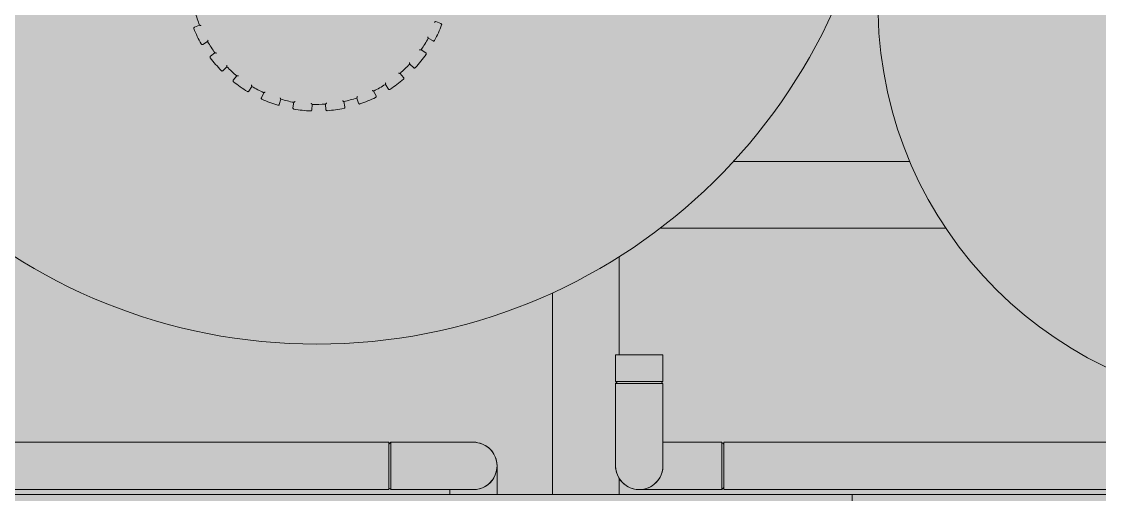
# Model space of a CAD drawing. Header units: centimetres. Extents: x 405564 to 502064, y 46284 to 60634.
# Drawn here: x 484553.16 to 484601.71, y 56750.91 to 56772.22 of the extents above; entities that cross this region are included whole.
import ezdxf

# ---------------------------------------------------------------- set-up
doc = ezdxf.new("R2010")
doc.units = ezdxf.units.CM
doc.linetypes.add('CENTERX3', pattern=[23, 15, -3, 2, -3])
doc.layers.get('0').update_dxf_attribs({"color": 8, "lineweight": 9})
doc.layers.add('0-KRCN-MİMARİ-220526', color=8, linetype='Continuous', lineweight=9)
doc.layers.add('Visible (ISO)', color=8, linetype='Continuous', lineweight=18)
doc.layers.add('AS_NOT_MIMARI', color=8, linetype='Continuous')

# ---------------------------------------------------------------- blocks, each defined once
blk = doc.blocks.new('A$Cdfb98813')
h = blk.add_hatch()
h.set_pattern_fill('ANGLE', color=256, scale=0.3)
h.set_pattern_definition([(0, (182.2423, -979.0145), (0, 2.0955), [1.524, -0.5715]), (90, (182.2423, -979.0145), (-2.0955, 1e-16), [1.524, -0.5715])])
h.paths.add_polyline_path([(1918.018, 199.001), (1545.018, 199.001), (1545.018, 300), (1515.018, 300), (1515.018, 199.001), (238.979, 199.001), (238.979, -429.5), (238.979, -658.015), (1918.018, -658.015)])
h.paths.add_polyline_path([(268.979, -429.5), (268.979, 169.001), (1888.018, 169.001), (1888.018, -628.015), (268.979, -628.015), (268.979, -453.5)], flags=16)
h.paths.add_polyline_path([(1888.018, -429.5), (268.979, -429.5), (268.979, -459.5), (1888.018, -459.5)], flags=0)
h = blk.add_hatch()
h.set_pattern_fill('ANGLE', color=256)
h.set_pattern_definition([(0, (-483849.746, -58273.935), (0, 6.985), [5.08, -1.905]), (90, (-483849.746, -58273.935), (-6.985, 4e-16), [5.08, -1.905])])
h.paths.add_polyline_path([(425.139, -15.05), (800.139, -15.05), (800.139, -100), (900, -100), (900.139, -15.05), (1700, -15.05), (1700, -100), (1800, -100), (1800.139, -15.05), (2235.139, -15.05), (2235.139, -206), (425.139, -206.05)])
at = {"linetype": 'CENTERX3', "ltscale": 10}
blk.add_line((732.639, -697.89), (732.639, 242.136), dxfattribs=at)
at = {"layer": 'Visible (ISO)'}
for p, q in [((711.196, -60.598), (711.428, -60.504)), ((722.066, -60.343), (722.3, -60.429)), ((721.945, -61.215), (721.726, -61.096)), ((711.79, -61.246), (711.575, -61.372)), ((721.409, -61.612), (721.615, -61.754)), ((711.921, -61.901), (712.123, -61.753)), ((712.659, -62.381), (712.481, -62.556)), ((721.075, -62.426), (720.892, -62.256)), ((712.948, -62.982), (713.106, -62.789)), ((720.457, -62.677), (720.621, -62.866)), ((713.782, -63.264), (713.653, -63.478)), ((714.212, -63.774), (714.317, -63.548)), ((719.27, -63.473), (719.382, -63.696)), ((719.931, -63.383), (719.796, -63.173)), ((715.09, -63.84), (715.018, -64.08)), ((715.633, -64.228), (715.678, -63.982)), ((716.499, -64.073), (716.49, -64.323)), ((717.122, -64.313), (717.105, -64.064)), ((717.923, -63.948), (717.975, -64.192)), ((718.585, -64.026), (718.507, -63.788)), ((743.418, -66.65), (735.475, -66.65)), ((745.037, -69.65), (732.184, -69.65)), ((730.321, -75.363), (730.321, -70.944)), ((727.321, -81.65), (727.321, -72.567)), ((732.298, -75.363), (730.164, -75.363)), ((730.164, -75.363), (730.164, -76.553)), ((732.298, -75.363), (732.298, -76.553)), ((732.298, -76.553), (730.164, -76.553)), ((730.164, -76.645), (730.164, -80.362)), ((732.298, -80.362), (732.298, -76.645)), ((685.789, -79.296), (719.951, -79.296)), ((719.951, -79.296), (719.951, -81.43)), ((723.76, -79.296), (720.043, -79.296)), ((734.949, -79.296), (732.298, -79.296)), ((735.041, -79.296), (735.041, -81.43)), ((735.041, -79.296), (759.018, -79.296)), ((724.828, -81.65), (724.828, -80.363)), ((730.321, -81.65), (730.321, -80.92)), ((685.789, -81.43), (719.951, -81.43)), ((720.043, -81.43), (723.76, -81.43)), ((722.694, -81.65), (722.694, -81.43)), ((731.232, -81.43), (734.949, -81.43)), ((735.041, -81.43), (759.018, -81.43)), ((739.841, -81.65), (580.321, -81.65)), ((739.841, -81.65), (740.821, -81.65)), ((740.821, -81.65), (794.801, -81.65)), ((740.821, -81.65), (740.821, -82.17))]:
    blk.add_line(p, q, dxfattribs=at)
for centre, radius, start, end in [((760.085, -59.592), 18.1, 273.3789, 266.6211), ((716.716, -49.377), 25.5, 183.5833, 356.4167), ((716.716, -58.377), 5.7, 195.8237, 201.9141), ((711.214, -60.644), 0.05, 111.9141, 202.3956), ((716.716, -58.377), 6, 202.3956, 209.7422), ((716.716, -58.377), 6, 331.9956, 339.3422), ((722.283, -60.476), 0.05, 339.3422, 69.8237), ((716.716, -58.377), 5.7, 325.4237, 331.5141), ((711.549, -61.329), 0.05, 209.7422, 300.2237), ((716.716, -58.377), 5.7, 210.2237, 216.3141), ((721.969, -61.171), 0.05, 241.5141, 331.9956), ((711.951, -61.941), 0.05, 126.3141, 216.7956), ((716.716, -58.377), 6, 216.7956, 224.1422), ((716.716, -58.377), 6, 317.5956, 324.9422), ((721.586, -61.795), 0.05, 324.9422, 55.4237), ((712.446, -62.521), 0.05, 224.1422, 314.6237), ((716.716, -58.377), 5.7, 224.6237, 230.7141), ((716.716, -58.377), 5.7, 311.0237, 317.1141), ((721.109, -62.39), 0.05, 227.1141, 317.5956), ((712.987, -63.014), 0.05, 140.7141, 231.1956), ((716.716, -58.377), 6, 231.1956, 238.5422), ((716.716, -58.377), 6, 303.1956, 310.5422), ((720.583, -62.899), 0.05, 310.5422, 41.0237), ((713.611, -63.453), 0.05, 238.5422, 329.0237), ((716.716, -58.377), 5.7, 239.0237, 245.1141), ((716.716, -58.377), 5.7, 296.6237, 302.7141), ((719.973, -63.356), 0.05, 212.7141, 303.1956), ((714.257, -63.795), 0.05, 155.1141, 245.5956), ((716.716, -58.377), 6, 245.5956, 252.9422), ((714.97, -64.065), 0.05, 252.9422, 343.4237), ((716.716, -58.377), 5.7, 253.4237, 259.5141), ((716.716, -58.377), 5.7, 267.8237, 273.9141), ((716.716, -58.377), 5.7, 282.2237, 288.3141), ((718.633, -64.01), 0.05, 198.3141, 288.7956), ((716.716, -58.377), 6, 288.7956, 296.1422), ((719.337, -63.718), 0.05, 296.1422, 26.6237), ((715.682, -64.237), 0.05, 169.5141, 259.9956), ((716.716, -58.377), 6, 259.9956, 267.3422), ((716.44, -64.321), 0.05, 267.3422, 357.8237), ((717.172, -64.31), 0.05, 183.9141, 274.3956), ((716.716, -58.377), 6, 274.3956, 281.7422), ((717.927, -64.203), 0.05, 281.7422, 12.2237), ((723.761, -80.363), 1.067, 269.94, 90), ((731.231, -80.363), 1.067, 180.0057, 0.06)]:
    blk.add_arc(centre, radius, start, end, dxfattribs=at)
for points, knots in [([(711.428, -60.504), (711.428, -60.504), (711.428, -60.505), (711.432, -60.506), (711.435, -60.507), (711.442, -60.511), (711.448, -60.513), (711.459, -60.518), (711.466, -60.521), (711.479, -60.526), (711.485, -60.529), (711.493, -60.532), (711.493, -60.532), (711.493, -60.532)], [-0.09561596, -0.09561596, -0.09561596, -0.09561596, -0.08145192, -0.08145192, -0.06527524, -0.06527524, -0.04370502, -0.04370502, -0.02240448, -0.02240448, 0, 0, 0.00044918, 0.00044918, 0.00044918, 0.00044918]), ([(722.066, -60.343), (722.066, -60.343), (722.065, -60.343), (722.062, -60.345), (722.059, -60.346), (722.051, -60.35), (722.046, -60.352), (722.035, -60.358), (722.028, -60.36), (722.016, -60.366), (722.009, -60.369), (722.002, -60.373), (722.002, -60.373), (722.002, -60.373)], [0.09561596, 0.09561596, 0.09561596, 0.09561596, 0.10978, 0.10978, 0.12595669, 0.12595669, 0.14752691, 0.14752691, 0.16882745, 0.16882745, 0.19123192, 0.19123192, 0.1916811, 0.1916811, 0.1916811, 0.1916811]), ([(721.726, -61.096), (721.726, -61.096), (721.725, -61.095), (721.724, -61.091), (721.723, -61.088), (721.721, -61.08), (721.719, -61.075), (721.716, -61.063), (721.714, -61.056), (721.71, -61.043), (721.708, -61.035), (721.705, -61.028), (721.705, -61.028), (721.705, -61.028)], [-0.09561596, -0.09561596, -0.09561596, -0.09561596, -0.08145192, -0.08145192, -0.06527524, -0.06527524, -0.04370502, -0.04370502, -0.02240448, -0.02240448, 0, 0, 0.00044918, 0.00044918, 0.00044918, 0.00044918]), ([(711.79, -61.246), (711.79, -61.246), (711.791, -61.245), (711.792, -61.242), (711.792, -61.239), (711.795, -61.231), (711.796, -61.225), (711.799, -61.213), (711.801, -61.206), (711.805, -61.193), (711.807, -61.185), (711.809, -61.178), (711.809, -61.178), (711.809, -61.178)], [0.09561596, 0.09561596, 0.09561596, 0.09561596, 0.10978, 0.10978, 0.12595669, 0.12595669, 0.14752691, 0.14752691, 0.16882745, 0.16882745, 0.19123192, 0.19123192, 0.1916811, 0.1916811, 0.1916811, 0.1916811]), ([(721.409, -61.612), (721.409, -61.612), (721.408, -61.612), (721.404, -61.613), (721.401, -61.613), (721.393, -61.615), (721.387, -61.616), (721.375, -61.618), (721.368, -61.619), (721.354, -61.622), (721.347, -61.623), (721.339, -61.624), (721.339, -61.624), (721.339, -61.625)], [0.09561596, 0.09561596, 0.09561596, 0.09561596, 0.10978, 0.10978, 0.12595669, 0.12595669, 0.14752691, 0.14752691, 0.16882745, 0.16882745, 0.19123192, 0.19123192, 0.1916811, 0.1916811, 0.1916811, 0.1916811]), ([(712.123, -61.753), (712.123, -61.753), (712.124, -61.753), (712.127, -61.753), (712.13, -61.754), (712.139, -61.755), (712.144, -61.756), (712.157, -61.758), (712.164, -61.759), (712.178, -61.761), (712.185, -61.762), (712.192, -61.763), (712.193, -61.763), (712.193, -61.763)], [-0.09561596, -0.09561596, -0.09561596, -0.09561596, -0.08145192, -0.08145192, -0.06527524, -0.06527524, -0.04370502, -0.04370502, -0.02240448, -0.02240448, 0, 0, 0.00044918, 0.00044918, 0.00044918, 0.00044918]), ([(712.659, -62.381), (712.659, -62.381), (712.659, -62.38), (712.659, -62.376), (712.659, -62.373), (712.659, -62.365), (712.659, -62.359), (712.659, -62.347), (712.659, -62.34), (712.659, -62.326), (712.659, -62.318), (712.659, -62.31), (712.659, -62.31), (712.659, -62.31)], [0.09561596, 0.09561596, 0.09561596, 0.09561596, 0.10978, 0.10978, 0.12595669, 0.12595669, 0.14752691, 0.14752691, 0.16882745, 0.16882745, 0.19123192, 0.19123192, 0.1916811, 0.1916811, 0.1916811, 0.1916811]), ([(720.892, -62.256), (720.892, -62.256), (720.892, -62.255), (720.892, -62.252), (720.892, -62.249), (720.892, -62.24), (720.891, -62.234), (720.891, -62.222), (720.891, -62.215), (720.89, -62.201), (720.89, -62.193), (720.889, -62.186), (720.889, -62.186), (720.889, -62.185)], [-0.09561596, -0.09561596, -0.09561596, -0.09561596, -0.08145192, -0.08145192, -0.06527524, -0.06527524, -0.04370502, -0.04370502, -0.02240448, -0.02240448, 0, 0, 0.00044918, 0.00044918, 0.00044918, 0.00044918]), ([(713.106, -62.789), (713.106, -62.789), (713.107, -62.789), (713.111, -62.788), (713.114, -62.788), (713.122, -62.787), (713.128, -62.787), (713.141, -62.785), (713.148, -62.785), (713.162, -62.783), (713.169, -62.782), (713.177, -62.782), (713.177, -62.782), (713.177, -62.782)], [-0.09561596, -0.09561596, -0.09561596, -0.09561596, -0.08145192, -0.08145192, -0.06527524, -0.06527524, -0.04370502, -0.04370502, -0.02240448, -0.02240448, 0, 0, 0.00044918, 0.00044918, 0.00044918, 0.00044918]), ([(719.796, -63.173), (719.796, -63.173), (719.796, -63.172), (719.797, -63.168), (719.798, -63.165), (719.8, -63.157), (719.801, -63.152), (719.804, -63.139), (719.805, -63.133), (719.808, -63.119), (719.809, -63.111), (719.811, -63.104), (719.811, -63.104), (719.811, -63.104)], [-0.09561596, -0.09561596, -0.09561596, -0.09561596, -0.08145192, -0.08145192, -0.06527524, -0.06527524, -0.04370502, -0.04370502, -0.02240448, -0.02240448, 0, 0, 0.00044918, 0.00044918, 0.00044918, 0.00044918]), ([(720.457, -62.677), (720.457, -62.677), (720.456, -62.677), (720.452, -62.677), (720.449, -62.677), (720.441, -62.676), (720.435, -62.676), (720.423, -62.675), (720.416, -62.674), (720.402, -62.673), (720.394, -62.673), (720.387, -62.672), (720.386, -62.672), (720.386, -62.672)], [0.09561596, 0.09561596, 0.09561596, 0.09561596, 0.10978, 0.10978, 0.12595669, 0.12595669, 0.14752691, 0.14752691, 0.16882745, 0.16882745, 0.19123192, 0.19123192, 0.1916811, 0.1916811, 0.1916811, 0.1916811]), ([(713.782, -63.264), (713.782, -63.264), (713.782, -63.263), (713.781, -63.26), (713.78, -63.257), (713.778, -63.249), (713.777, -63.243), (713.774, -63.231), (713.772, -63.224), (713.769, -63.21), (713.767, -63.203), (713.765, -63.196), (713.765, -63.196), (713.765, -63.195)], [0.09561596, 0.09561596, 0.09561596, 0.09561596, 0.10978, 0.10978, 0.12595669, 0.12595669, 0.14752691, 0.14752691, 0.16882745, 0.16882745, 0.19123192, 0.19123192, 0.1916811, 0.1916811, 0.1916811, 0.1916811]), ([(714.317, -63.548), (714.317, -63.548), (714.318, -63.548), (714.321, -63.546), (714.324, -63.545), (714.332, -63.542), (714.338, -63.54), (714.349, -63.536), (714.356, -63.534), (714.369, -63.529), (714.376, -63.526), (714.383, -63.523), (714.383, -63.523), (714.384, -63.523)], [-0.09561596, -0.09561596, -0.09561596, -0.09561596, -0.08145192, -0.08145192, -0.06527524, -0.06527524, -0.04370502, -0.04370502, -0.02240448, -0.02240448, 0, 0, 0.00044918, 0.00044918, 0.00044918, 0.00044918]), ([(719.27, -63.473), (719.27, -63.473), (719.269, -63.472), (719.266, -63.471), (719.263, -63.47), (719.255, -63.468), (719.249, -63.466), (719.237, -63.462), (719.231, -63.46), (719.217, -63.455), (719.21, -63.453), (719.203, -63.45), (719.203, -63.45), (719.203, -63.45)], [0.09561596, 0.09561596, 0.09561596, 0.09561596, 0.10978, 0.10978, 0.12595669, 0.12595669, 0.14752691, 0.14752691, 0.16882745, 0.16882745, 0.19123192, 0.19123192, 0.1916811, 0.1916811, 0.1916811, 0.1916811]), ([(715.09, -63.84), (715.09, -63.84), (715.089, -63.839), (715.087, -63.836), (715.086, -63.833), (715.082, -63.826), (715.079, -63.821), (715.073, -63.81), (715.07, -63.804), (715.063, -63.791), (715.06, -63.785), (715.056, -63.778), (715.056, -63.778), (715.056, -63.778)], [0.09561596, 0.09561596, 0.09561596, 0.09561596, 0.10978, 0.10978, 0.12595669, 0.12595669, 0.14752691, 0.14752691, 0.16882745, 0.16882745, 0.19123192, 0.19123192, 0.1916811, 0.1916811, 0.1916811, 0.1916811]), ([(715.678, -63.982), (715.678, -63.982), (715.679, -63.981), (715.682, -63.979), (715.685, -63.978), (715.692, -63.973), (715.696, -63.969), (715.707, -63.962), (715.712, -63.958), (715.724, -63.95), (715.73, -63.946), (715.736, -63.942), (715.736, -63.942), (715.737, -63.942)], [-0.09561596, -0.09561596, -0.09561596, -0.09561596, -0.08145192, -0.08145192, -0.06527524, -0.06527524, -0.04370502, -0.04370502, -0.02240448, -0.02240448, 0, 0, 0.00044918, 0.00044918, 0.00044918, 0.00044918]), ([(716.499, -64.073), (716.499, -64.073), (716.499, -64.072), (716.496, -64.07), (716.494, -64.067), (716.488, -64.061), (716.484, -64.057), (716.476, -64.048), (716.471, -64.043), (716.462, -64.032), (716.457, -64.027), (716.451, -64.021), (716.451, -64.021), (716.451, -64.021)], [0.09561596, 0.09561596, 0.09561596, 0.09561596, 0.10978, 0.10978, 0.12595669, 0.12595669, 0.14752691, 0.14752691, 0.16882745, 0.16882745, 0.19123192, 0.19123192, 0.1916811, 0.1916811, 0.1916811, 0.1916811]), ([(717.105, -64.064), (717.105, -64.064), (717.105, -64.063), (717.108, -64.06), (717.11, -64.058), (717.115, -64.052), (717.119, -64.047), (717.127, -64.038), (717.132, -64.033), (717.141, -64.022), (717.146, -64.016), (717.151, -64.011), (717.151, -64.01), (717.151, -64.01)], [-0.09561596, -0.09561596, -0.09561596, -0.09561596, -0.08145192, -0.08145192, -0.06527524, -0.06527524, -0.04370502, -0.04370502, -0.02240448, -0.02240448, 0, 0, 0.00044918, 0.00044918, 0.00044918, 0.00044918]), ([(717.923, -63.948), (717.923, -63.948), (717.922, -63.947), (717.919, -63.945), (717.916, -63.944), (717.909, -63.939), (717.904, -63.936), (717.894, -63.929), (717.888, -63.925), (717.876, -63.918), (717.87, -63.914), (717.863, -63.91), (717.863, -63.909), (717.863, -63.909)], [0.09561596, 0.09561596, 0.09561596, 0.09561596, 0.10978, 0.10978, 0.12595669, 0.12595669, 0.14752691, 0.14752691, 0.16882745, 0.16882745, 0.19123192, 0.19123192, 0.1916811, 0.1916811, 0.1916811, 0.1916811]), ([(718.507, -63.788), (718.507, -63.788), (718.507, -63.788), (718.509, -63.784), (718.51, -63.782), (718.514, -63.774), (718.517, -63.769), (718.522, -63.758), (718.525, -63.751), (718.532, -63.739), (718.535, -63.732), (718.538, -63.725), (718.538, -63.725), (718.538, -63.725)], [-0.09561596, -0.09561596, -0.09561596, -0.09561596, -0.08145192, -0.08145192, -0.06527524, -0.06527524, -0.04370502, -0.04370502, -0.02240448, -0.02240448, 0, 0, 0.00044918, 0.00044918, 0.00044918, 0.00044918]), ([(732.298, -76.645), (732.298, -76.645), (732.298, -76.645), (732.298, -76.645), (732.298, -76.646), (732.27, -76.646), (732.217, -76.646), (732.164, -76.646), (732.085, -76.646), (731.986, -76.647), (731.789, -76.647), (731.512, -76.647), (731.233, -76.647), (731.093, -76.647), (730.954, -76.647), (730.824, -76.647), (730.695, -76.647), (730.577, -76.647), (730.478, -76.647), (730.378, -76.646), (730.3, -76.646), (730.246, -76.646), (730.192, -76.646), (730.165, -76.646), (730.164, -76.645), (730.164, -76.645), (730.164, -76.645), (730.164, -76.645)], [-0.5003432, -0.5003432, -0.5003432, -0.5003432, -0.5, -0.5, -0.5, -0.4375, -0.4375, -0.4375, -0.375, -0.375, -0.375, -0.25, -0.25, -0.25, -0.1875, -0.1875, -0.1875, -0.125, -0.125, -0.125, -0.0625, -0.0625, -0.0625, 0, 0, 0, 0.0000157, 0.0000157, 0.0000157, 0.0000157]), ([(720.043, -79.296), (720.044, -79.296), (720.044, -79.411), (720.044, -79.609), (720.045, -79.708), (720.045, -79.826), (720.045, -79.955), (720.045, -80.084), (720.045, -80.223), (720.045, -80.364), (720.045, -80.504), (720.045, -80.643), (720.045, -80.772), (720.045, -80.902), (720.045, -81.019), (720.044, -81.118), (720.044, -81.217), (720.044, -81.296), (720.044, -81.349), (720.044, -81.402), (720.043, -81.43), (720.043, -81.43)], [-1, -1, -1, -1, -0.875, -0.875, -0.875, -0.8125, -0.8125, -0.8125, -0.75, -0.75, -0.75, -0.6875, -0.6875, -0.6875, -0.625, -0.625, -0.625, -0.5625, -0.5625, -0.5625, -0.5000831, -0.5000831, -0.5000831, -0.5000831]), ([(723.76, -81.43), (723.9, -81.43), (724.038, -81.402), (724.167, -81.349), (724.297, -81.295), (724.414, -81.217), (724.513, -81.118), (724.712, -80.92), (724.826, -80.644), (724.827, -80.364), (724.827, -80.225), (724.8, -80.086), (724.746, -79.956), (724.692, -79.827), (724.614, -79.709), (724.515, -79.61), (724.416, -79.51), (724.298, -79.432), (724.169, -79.378), (724.039, -79.324), (723.901, -79.296), (723.761, -79.296), (723.761, -79.296), (723.761, -79.296), (723.761, -79.296)], [-0.4998539, -0.4998539, -0.4998539, -0.4998539, -0.4375, -0.4375, -0.4375, -0.375, -0.375, -0.375, -0.25, -0.25, -0.25, -0.1875, -0.1875, -0.1875, -0.125, -0.125, -0.125, -0.0625, -0.0625, -0.0625, 0, 0, 0, 0.0000157, 0.0000157, 0.0000157, 0.0000157]), ([(734.949, -81.43), (734.949, -81.43), (734.949, -81.43), (734.949, -81.43), (734.949, -81.429), (734.949, -81.402), (734.95, -81.348), (734.95, -81.294), (734.95, -81.215), (734.951, -81.116), (734.951, -80.918), (734.952, -80.642), (734.952, -80.362), (734.952, -80.222), (734.952, -80.083), (734.952, -79.954), (734.951, -79.825), (734.951, -79.707), (734.951, -79.608), (734.95, -79.508), (734.95, -79.43), (734.95, -79.377), (734.949, -79.323), (734.949, -79.296), (734.949, -79.296)], [-0.5002593, -0.5002593, -0.5002593, -0.5002593, -0.5, -0.5, -0.5, -0.4375, -0.4375, -0.4375, -0.375, -0.375, -0.375, -0.25, -0.25, -0.25, -0.1875, -0.1875, -0.1875, -0.125, -0.125, -0.125, -0.0625, -0.0625, -0.0625, -0.0001822, -0.0001822, -0.0001822, -0.0001822]), ([(730.164, -80.363), (730.165, -80.643), (730.279, -80.919), (730.477, -81.117), (730.576, -81.216), (730.694, -81.294), (730.823, -81.348), (730.953, -81.401), (731.091, -81.429), (731.232, -81.429), (731.372, -81.429), (731.511, -81.401), (731.64, -81.347), (731.77, -81.294), (731.887, -81.215), (731.986, -81.116), (732.085, -81.017), (732.164, -80.898), (732.217, -80.77), (732.27, -80.642), (732.298, -80.502), (732.298, -80.362)], [-1, -1, -1, -1, -0.875, -0.875, -0.875, -0.8125, -0.8125, -0.8125, -0.75, -0.75, -0.75, -0.6875, -0.6875, -0.6875, -0.625, -0.625, -0.625, -0.5625, -0.5625, -0.5625, -0.5002593, -0.5002593, -0.5002593, -0.5002593]), ([(732.298, -80.307), (732.299, -80.325), (732.299, -80.343), (732.299, -80.361), (732.3, -80.501), (732.272, -80.64), (732.219, -80.77), (732.165, -80.899), (732.087, -81.017), (731.988, -81.116), (731.889, -81.215), (731.771, -81.294), (731.643, -81.348), (731.514, -81.401), (731.374, -81.43), (731.233, -81.43), (731.233, -81.43), (731.233, -81.43), (731.232, -81.43)], [-0.7579699, -0.7579699, -0.7579699, -0.7579699, -0.75, -0.75, -0.75, -0.6875, -0.6875, -0.6875, -0.625, -0.625, -0.625, -0.5625, -0.5625, -0.5625, -0.5, -0.5, -0.5, -0.4998864, -0.4998864, -0.4998864, -0.4998864])]:
    blk.add_open_spline(points, degree=3, knots=knots, dxfattribs=at)
for points in [[(730.164, -76.645), (730.195, -76.615), (730.226, -76.584), (730.257, -76.553)], [(730.164, -76.645), (730.164, -76.645), (730.164, -76.645), (730.164, -76.645)], [(732.206, -76.553), (732.236, -76.584), (732.267, -76.615), (732.298, -76.645)], [(719.951, -79.388), (719.982, -79.358), (720.012, -79.327), (720.043, -79.296)], [(720.043, -79.296), (720.043, -79.296), (720.043, -79.296), (720.043, -79.296)], [(723.761, -79.296), (723.76, -79.296), (723.76, -79.296), (723.76, -79.296)], [(734.949, -79.296), (734.98, -79.327), (735.01, -79.358), (735.041, -79.388)], [(730.164, -80.362), (730.164, -80.362), (730.164, -80.363), (730.164, -80.363)], [(720.043, -81.43), (720.012, -81.399), (719.982, -81.368), (719.951, -81.337)], [(735.041, -81.337), (735.01, -81.368), (734.98, -81.399), (734.949, -81.43)]]:
    blk.add_open_spline(points, degree=3, dxfattribs=at)
blk = doc.blocks.new('A$C6A10306C')
at = {"layer": 'AS_NOT_MIMARI'}
blk.add_blockref('A$Cdfb98813', (13285.68, -3801.454), dxfattribs=at)

msp = doc.modelspace()

# ---------------------------------------------------------------- block references
at = {"layer": '0-KRCN-MİMARİ-220526'}
msp.add_blockref('A$C6A10306C', (470564.066, 60634.016), dxfattribs=at)

doc.saveas('drawing.dxf')
